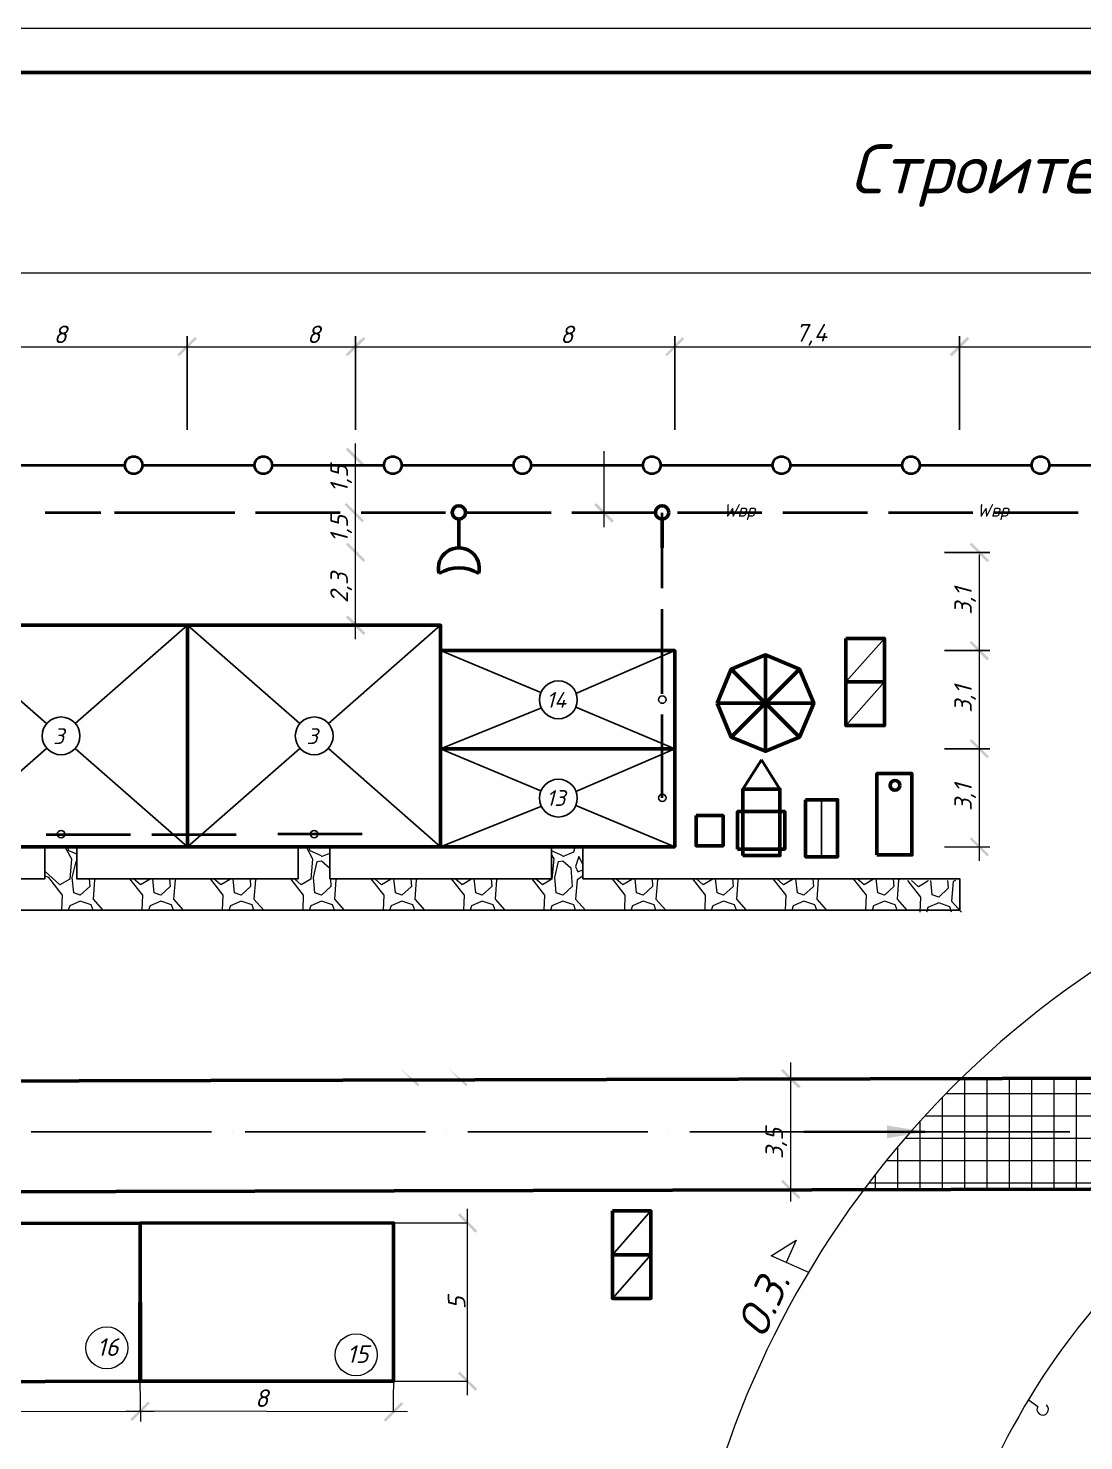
# Model space of a CAD drawing. Header units: millimetres. Extents: x 2279 to 5236, y 896 to 2828.
# Drawn here: x 3604.6 to 3724.7, y 2539.6 to 2700.3 of the extents above; entities that cross this region are included whole.
import ezdxf

# ---------------------------------------------------------------- set-up
doc = ezdxf.new("R2010")
doc.units = ezdxf.units.MM
for name, color, linetype in [('PDF _!!ОСНОВНАЯ', 7, 'Continuous'), ('PDF _!!СЕТИ - ВК', 7, 'Continuous'), ('PDF _!!ТОНКАЯ', 7, 'Continuous'), ('PDF _0', 7, 'Continuous'), ('PDF _Текст', 7, 'Continuous')]:
    doc.layers.add(name, color=color, linetype=linetype)
doc.layers.add('Тонкие', color=83, linetype='Continuous', lineweight=15)
doc.styles.add('PDF ISOCPEUR Italic', font='isocpeui.ttf')

msp = doc.modelspace()

# ---------------------------------------------------------------- hatches: boundary and pattern name
at = {"linetype": 'ByBlock', "lineweight": 15, "ltscale": 10}
h = msp.add_hatch(dxfattribs=at)
h.set_pattern_fill('NET', color=256, scale=0.8)
h.set_pattern_definition([(0, (17546.539, -1228.3447), (0, 2.54), []), (90, (17546.539, -1228.3447), (-2.54, 2e-16), [])])
h.paths.add_polyline_path([(3765.74, 2579.98), (3765.74, 2580.94), (3710.7, 2580.81, 0.038887), (3699.65, 2568.19), (3740.71, 2568.28, -0.087917)])
h.paths.add_polyline_path([(3820.36, 2581.08), (3802.26, 2581.03, -0.114803), (3834.83, 2565.99, -0.060057), (3844.09, 2561.39), (3853.14, 2570.45, 0.158254)])
h.paths.add_polyline_path([(3869.62, 2568.94), (3871.49, 2571.09), (3868.88, 2573.36), (3867.01, 2571.2)], flags=9)
h.paths.add_polyline_path([(3872.55, 2557.52), (3874.42, 2559.4), (3871.03, 2562.79), (3869.15, 2560.91)], flags=9)
h.paths.add_polyline_path([(3856.49, 2571.26), (3859.98, 2574.59), (3856.67, 2578.06), (3853.18, 2574.73)], flags=9)
h.paths.add_polyline_path([(3863.97, 2572.69), (3869.13, 2572.69), (3869.13, 2577.01), (3863.97, 2577.01)], flags=9)

# ---------------------------------------------------------------- linework, layer by layer
at = {"linetype": 'ByBlock', "lineweight": 40, "ltscale": 10}
for p, q in [((3685.91, 2613.75), (3688.02, 2617.06)), ((3688.02, 2617.06), (3690.13, 2613.75))]:
    msp.add_line(p, q, dxfattribs=at)
at = {"linetype": 'ByBlock', "lineweight": 15, "ltscale": 10}
for radius, start in [(108.06, 45), (79.15, 44.7387)]:
    msp.add_arc((3786.22, 2503.52), radius, start, 171.4857, dxfattribs=at)
at = {"layer": 'PDF _!!ОСНОВНАЯ', "lineweight": 50}
for points in [[(3446.91, 2111.29), (4262.91, 2111.29), (4262.91, 2695.25), (3446.91, 2695.25)], [(3593.93, 2607.19), (3622.75, 2607.19), (3622.75, 2632.38), (3593.93, 2632.38)], [(3622.75, 2607.19), (3651.54, 2607.19), (3651.54, 2632.38), (3622.75, 2632.38)], [(3697.63, 2630.89), (3702, 2630.89), (3702, 2625.94), (3697.63, 2625.94)], [(3651.54, 2618.33), (3651.54, 2629.51), (3678.16, 2629.51), (3678.16, 2618.33)], [(3683, 2623.53), (3684.59, 2627.4), (3688.49, 2629.02), (3692.35, 2627.4), (3693.97, 2623.53), (3692.35, 2619.64), (3688.49, 2618.05), (3684.59, 2619.64)], [(3697.63, 2625.94), (3702, 2625.94), (3702, 2620.97), (3697.63, 2620.97)], [(3651.54, 2607.19), (3651.54, 2618.33), (3678.16, 2618.33), (3678.16, 2607.19)], [(3701.16, 2606.26), (3705.13, 2606.26), (3705.13, 2615.51), (3701.16, 2615.51)], [(3685.91, 2606.19), (3685.91, 2613.75), (3690.13, 2613.75), (3690.13, 2606.19)], [(3693.05, 2612.53), (3696.68, 2612.53), (3696.68, 2606.06), (3693.05, 2606.06)], [(3680.59, 2610.73), (3680.59, 2607.31), (3683.67, 2607.31), (3683.67, 2610.73)], [(3685.31, 2606.93), (3685.31, 2611.19), (3690.68, 2611.19), (3690.68, 2606.93)], [(3671.08, 2565.77), (3675.45, 2565.77), (3675.45, 2560.79), (3671.08, 2560.79)], [(3617.34, 2546.4), (3617.37, 2564.39), (3584.97, 2564.31), (3584.97, 2546.31)], [(3617.37, 2564.39), (3617.39, 2546.4), (3646.18, 2546.4), (3646.18, 2564.41)], [(3671.08, 2560.79), (3675.45, 2560.79), (3675.45, 2555.81), (3671.08, 2555.81)]]:
    msp.add_lwpolyline(points, close=True, dxfattribs=at)
at = {"layer": 'PDF _!!ОСНОВНАЯ', "lineweight": 40}
for points in [[(3615.6, 2650.57), (3605.44, 2650.57), (3602.9, 2650.57)], [(3630.33, 2650.57), (3620.17, 2650.57), (3617.63, 2650.57)], [(3645.07, 2650.57), (3634.91, 2650.57), (3632.37, 2650.57)], [(3659.8, 2650.57), (3649.64, 2650.57), (3647.1, 2650.57)], [(3674.53, 2650.57), (3664.37, 2650.57), (3661.83, 2650.57)], [(3689.26, 2650.57), (3679.1, 2650.57), (3676.56, 2650.57)], [(3704, 2650.57), (3693.84, 2650.57), (3691.3, 2650.57)], [(3718.73, 2650.57), (3708.57, 2650.57), (3706.03, 2650.57)], [(3733.46, 2650.57), (3723.3, 2650.57), (3720.76, 2650.57)], [(3612.91, 2645.19), (3606.56, 2645.19)], [(3628.13, 2645.19), (3614.43, 2645.19)], [(3640.12, 2645.19), (3630.5, 2645.19)], [(3640.12, 2645.19), (3630.54, 2645.19)], [(3652.11, 2645.19), (3642.49, 2645.19)], [(3664.1, 2645.19), (3654.48, 2645.19)], [(3664.1, 2645.19), (3654.51, 2645.19)], [(3676.09, 2645.19), (3666.47, 2645.19)], [(3676.73, 2636.62), (3676.73, 2645.19)], [(3688.08, 2645.19), (3678.46, 2645.19)], [(3688.08, 2645.19), (3678.49, 2645.19)], [(3700.07, 2645.19), (3690.45, 2645.19)], [(3712.06, 2645.19), (3702.47, 2645.19)], [(3724.05, 2645.19), (3714.46, 2645.19)], [(3676.73, 2624.6), (3676.73, 2634.21)], [(3676.73, 2612.74), (3676.73, 2622.22)], [(3616.28, 2608.53), (3606.66, 2608.53)], [(3628.27, 2608.53), (3618.68, 2608.53)], [(3628.27, 2608.53), (3618.68, 2608.53)], [(3642.6, 2608.61), (3633.01, 2608.61)]]:
    msp.add_lwpolyline(points, dxfattribs=at)
at = {"layer": 'PDF _!!ОСНОВНАЯ', "lineweight": 50}
for points in [[(3653.6, 2641.19), (3653.6, 2644.41)], [(3676.72, 2641.19), (3676.72, 2644.41)], [(3688.49, 2629.02), (3688.49, 2618.05)], [(3684.59, 2627.4), (3692.35, 2619.64)], [(3692.35, 2627.4), (3684.59, 2619.64)], [(3693.97, 2623.53), (3683, 2623.53)], [(3820.37, 2581.08), (3535.41, 2580.39)], [(3820.37, 2568.48), (3535.41, 2567.79)]]:
    msp.add_lwpolyline(points, dxfattribs=at)
at = {"layer": 'PDF _!!ОСНОВНАЯ', "lineweight": 25}
for points in [[(3625.48, 2574.78), (3604.99, 2574.78)], [(3627.85, 2574.78), (3627.85, 2574.78)], [(3649.81, 2574.78), (3629.32, 2574.78)], [(3652.18, 2574.78), (3652.18, 2574.78)], [(3675.11, 2574.78), (3654.62, 2574.78)], [(3677.48, 2574.78), (3677.48, 2574.78)], [(3699.08, 2574.78), (3679.88, 2574.78)], [(3701.49, 2574.78), (3701.49, 2574.78)], [(3723.1, 2574.78), (3703.89, 2574.78)]]:
    msp.add_lwpolyline(points, dxfattribs=at)
at = {"layer": 'PDF _!!ОСНОВНАЯ', "lineweight": 35}
msp.add_lwpolyline([(3706.64, 2574.78), (3692.85, 2574.78)], dxfattribs=at)
at = {"layer": 'PDF _!!ОСНОВНАЯ', "lineweight": 40}
for centre in [(3616.63, 2650.59), (3616.63, 2650.59), (3631.37, 2650.59), (3631.37, 2650.59), (3646.1, 2650.59), (3646.1, 2650.59), (3660.83, 2650.59), (3660.83, 2650.59), (3675.56, 2650.59), (3675.56, 2650.59), (3690.3, 2650.59), (3705.03, 2650.59), (3719.76, 2650.59)]:
    msp.add_circle(centre, 0.999, dxfattribs=at)
at = {"layer": 'PDF _!!ОСНОВНАЯ', "lineweight": 50}
for centre, radius in [((3653.61, 2645.21), 0.762), ((3676.73, 2645.21), 0.762), ((3703.21, 2614.17), 0.559)]:
    msp.add_circle(centre, radius, dxfattribs=at)
for centre, radius, start, end in [((3653.61, 2638.87), 2.32, 344.6739, 195.2654), ((3653.63, 2634.74), 4.18, 57.332, 122.6073)]:
    msp.add_arc(centre, radius, start, end, dxfattribs=at)
at = {"layer": 'PDF _!!СЕТИ - ВК', "lineweight": 20}
for points in [[(3535.39, 2672.48), (3930.12, 2672.48)], [(3592.31, 2664.06), (3624.32, 2664.06)], [(3621.14, 2664.06), (3653.11, 2664.06)], [(3649.92, 2664.06), (3681.93, 2664.06)], [(3678.71, 2664.06), (3930.12, 2664.06)], [(3641.87, 2644.46), (3641.87, 2653.06)], [(3670.13, 2643.56), (3670.13, 2652.17)], [(3641.87, 2639.07), (3641.87, 2647.68)], [(3641.87, 2630.81), (3641.87, 2642.26)], [(3712.83, 2623.75), (3712.83, 2640.45)], [(3712.83, 2616.74), (3712.83, 2631.1)], [(3712.83, 2605.6), (3712.83, 2619.92)], [(3708.83, 2607.19), (3714.01, 2607.19)], [(3691.36, 2566.85), (3691.36, 2582.67)], [(3687.37, 2568.24), (3692.55, 2568.24)], [(3654.59, 2544.8), (3654.59, 2566.01)], [(3646.18, 2564.41), (3654.59, 2564.41)], [(3646.18, 2548.09), (3646.15, 2542.89)], [(3617.34, 2546.4), (3617.39, 2541.8)], [(3646.18, 2546.4), (3654.59, 2546.4)], [(3583.39, 2542.91), (3618.97, 2543)], [(3647.77, 2542.91), (3615.77, 2543)]]:
    msp.add_lwpolyline(points, dxfattribs=at)
for points in [[(3622.73, 2665.28), (3622.73, 2654.63)], [(3641.85, 2665.28), (3641.85, 2654.63)], [(3678.16, 2665.28), (3678.16, 2654.63)], [(3710.56, 2665.28), (3710.56, 2654.63)], [(3714.01, 2640.65), (3708.83, 2640.65)], [(3714.01, 2629.51), (3708.83, 2629.51)], [(3714.01, 2618.33), (3708.83, 2618.33)]]:
    msp.add_lwpolyline(points, close=True, dxfattribs=at)
at = {"layer": 'PDF _!!ТОНКАЯ', "lineweight": 25}
for points in [[(3593.93, 2632.38), (3606.73, 2621.21)], [(3635.52, 2621.21), (3622.75, 2632.38), (3609.98, 2621.21)], [(3651.54, 2632.38), (3651.54, 2632.38), (3638.77, 2621.21)], [(3641.87, 2632.38), (3641.87, 2632.38)], [(3702, 2630.89), (3697.63, 2625.94)], [(3651.54, 2629.51), (3651.54, 2629.51), (3662.92, 2624.73)], [(3666.91, 2624.63), (3678.16, 2629.51), (3678.16, 2629.51)], [(3702, 2625.94), (3697.63, 2620.97)], [(3662.95, 2622.94), (3651.54, 2618.33), (3662.92, 2613.55)], [(3666.91, 2613.49), (3678.16, 2618.33), (3666.91, 2623.07)], [(3589.96, 2615.99), (3593.93, 2607.19), (3606.73, 2618.36)], [(3609.98, 2618.36), (3622.75, 2607.19), (3635.52, 2618.36)], [(3638.77, 2618.36), (3651.54, 2607.19), (3651.54, 2607.19)], [(3559.04, 2615.99), (3555.05, 2607.19), (3651.33, 2607.19)], [(3694.85, 2612.53), (3694.85, 2606.06)], [(3651.54, 2607.19), (3651.54, 2607.19), (3662.95, 2611.76)], [(3666.91, 2611.89), (3678.16, 2607.19)], [(3590.88, 2603.56), (3606.53, 2603.56), (3606.53, 2607.19), (3610.15, 2607.19), (3610.15, 2603.56), (3635.35, 2603.56), (3635.35, 2607.19), (3638.94, 2607.19), (3638.94, 2603.56), (3664.13, 2603.56), (3664.13, 2607.19), (3667.72, 2607.19), (3667.72, 2603.56), (3710.57, 2603.56), (3710.57, 2603.56), (3710.57, 2603.56), (3710.57, 2603.56), (3710.57, 2603.56)], [(3710.57, 2603.56), (3710.57, 2603.56), (3710.57, 2603.56), (3710.57, 2603.56), (3710.57, 2603.56), (3710.57, 2603.56), (3710.57, 2603.56), (3710.57, 2603.56), (3710.57, 2603.56), (3710.57, 2599.97), (3601.87, 2599.97)], [(3675.45, 2565.77), (3671.08, 2560.79)], [(3675.45, 2560.79), (3671.08, 2555.81)]]:
    msp.add_lwpolyline(points, dxfattribs=at)
msp.add_lwpolyline([(3622.75, 2607.19), (3651.54, 2607.19), (3651.54, 2632.38), (3622.75, 2632.38)], close=True, dxfattribs=at)
at = {"layer": 'PDF _!!ТОНКАЯ', "lineweight": 20}
for points in [[(3693.4, 2558.77), (3689.12, 2560.67), (3691.97, 2562.44), (3690.83, 2559.91)], [(3718.37, 2544.31), (3719.46, 2543.54)]]:
    msp.add_lwpolyline(points, dxfattribs=at)
at = {"layer": 'PDF _!!ТОНКАЯ', "lineweight": 25}
for centre, radius in [((3664.93, 2623.9), 2.15), ((3676.75, 2623.93), 0.423), ((3608.37, 2619.8), 2.15), ((3637.16, 2619.8), 2.15), ((3664.93, 2612.72), 2.15), ((3676.75, 2612.76), 0.423), ((3608.37, 2608.63), 0.423), ((3637.16, 2608.63), 0.423)]:
    msp.add_circle(centre, radius, dxfattribs=at)
at = {"layer": 'PDF _!!ТОНКАЯ', "lineweight": 20}
for centre in [(3613.58, 2550.19), (3641.93, 2549.4)]:
    msp.add_circle(centre, 2.39, dxfattribs=at)
msp.add_arc((3720.01, 2543.2), 0.66, 144.695, 49.5039, dxfattribs=at)
at = {"layer": 'PDF _0', "lineweight": 20}
for points in [[(3678.29, 2622.12), (3678.16, 2622.16)], [(3608.8, 2607.19), (3609.54, 2605.8), (3609.37, 2603.5), (3608.25, 2602.85), (3606.53, 2604.41)], [(3606.53, 2607.05), (3606.63, 2607.19)], [(3610.15, 2606.34), (3609.27, 2606.71), (3609.1, 2607.19)], [(3636.23, 2607.19), (3636.97, 2605.8), (3636.77, 2603.5), (3635.69, 2602.85), (3634.91, 2603.56)], [(3637.99, 2606.17), (3636.7, 2606.71), (3636.53, 2607.19)], [(3637.99, 2606.07), (3638.94, 2606.48)], [(3664.13, 2606.27), (3664.41, 2605.8), (3664.2, 2603.5), (3663.12, 2602.85), (3662.34, 2603.56)], [(3665.42, 2606.17), (3664.13, 2606.71)], [(3665.42, 2606.07), (3666.68, 2606.61), (3666.84, 2607.19)], [(3667.72, 2605.22), (3667.25, 2606.07), (3666.88, 2604.95), (3667.15, 2604.34), (3667.72, 2604.58)], [(3611.57, 2603.56), (3611.64, 2602.68), (3610.56, 2601.67), (3609.81, 2601.94), (3609.64, 2603.7), (3610.08, 2605.53), (3610.15, 2605.53)], [(3639.01, 2603.56), (3639.07, 2602.68), (3637.99, 2601.67), (3637.24, 2601.94), (3637.07, 2603.7), (3637.51, 2605.53), (3637.99, 2605.6), (3638.9, 2604.78), (3638.94, 2604.17)], [(3608.46, 2599.97), (3608.52, 2601.67), (3606.97, 2603.7), (3606.53, 2603.83)], [(3612.45, 2603.56), (3612.18, 2603.43), (3612.01, 2601.23), (3613.13, 2599.97)], [(3617.6, 2599.97), (3617.67, 2601.67), (3616.21, 2603.56)], [(3618.52, 2603.56), (3618.52, 2603.5), (3617.4, 2602.85), (3616.62, 2603.56)], [(3620.72, 2603.56), (3620.78, 2602.68), (3619.7, 2601.67), (3618.96, 2601.94), (3618.79, 2603.56)], [(3621.6, 2603.56), (3621.33, 2603.43), (3621.16, 2601.23), (3622.27, 2599.97)], [(3626.74, 2599.97), (3626.81, 2601.67), (3625.36, 2603.56)], [(3627.66, 2603.56), (3627.63, 2603.5), (3626.54, 2602.85), (3625.76, 2603.56)], [(3629.86, 2603.56), (3629.93, 2602.68), (3628.84, 2601.67), (3628.1, 2601.94), (3627.93, 2603.56)], [(3630.74, 2603.56), (3630.47, 2603.43), (3630.3, 2601.23), (3631.42, 2599.97)], [(3635.89, 2599.97), (3635.96, 2601.67), (3634.5, 2603.56)], [(3639.89, 2603.56), (3639.61, 2603.43), (3639.45, 2601.23), (3640.56, 2599.97)], [(3645.03, 2599.97), (3645.1, 2601.67), (3643.64, 2603.56)], [(3645.95, 2603.56), (3645.91, 2603.5), (3644.83, 2602.85), (3644.05, 2603.56)], [(3648.15, 2603.56), (3648.22, 2602.68), (3647.13, 2601.67), (3646.39, 2601.94), (3646.22, 2603.56)], [(3649.03, 2603.56), (3648.76, 2603.43), (3648.59, 2601.23), (3649.71, 2599.97)], [(3654.18, 2599.97), (3654.25, 2601.67), (3652.79, 2603.56)], [(3655.09, 2603.56), (3655.06, 2603.5), (3653.97, 2602.85), (3653.2, 2603.56)], [(3657.29, 2603.56), (3657.36, 2602.68), (3656.28, 2601.67), (3655.53, 2601.94), (3655.36, 2603.56)], [(3658.17, 2603.56), (3657.9, 2603.43), (3657.73, 2601.23), (3658.85, 2599.97)], [(3663.32, 2599.97), (3663.39, 2601.67), (3661.93, 2603.56)], [(3667.72, 2603.83), (3667.05, 2603.43), (3666.88, 2601.23), (3668, 2599.97)], [(3672.47, 2599.97), (3672.53, 2601.67), (3671.08, 2603.56)], [(3673.38, 2603.56), (3673.35, 2603.5), (3672.26, 2602.85), (3671.48, 2603.56)], [(3675.58, 2603.56), (3675.65, 2602.68), (3674.57, 2601.67), (3673.82, 2601.94), (3673.65, 2603.56)], [(3676.46, 2603.56), (3676.19, 2603.43), (3676.02, 2601.23), (3677.14, 2599.97)], [(3681.61, 2599.97), (3681.68, 2601.67), (3680.22, 2603.56)], [(3682.53, 2603.56), (3682.49, 2603.5), (3681.41, 2602.85), (3680.63, 2603.56)], [(3684.73, 2603.56), (3684.79, 2602.68), (3683.71, 2601.67), (3682.97, 2601.94), (3682.8, 2603.56)], [(3685.61, 2603.56), (3685.34, 2603.43), (3685.17, 2601.23), (3686.28, 2599.97)], [(3690.75, 2599.97), (3690.82, 2601.67), (3689.37, 2603.56)], [(3691.67, 2603.56), (3691.64, 2603.5), (3690.55, 2602.85), (3689.77, 2603.56)], [(3693.87, 2603.56), (3693.94, 2602.68), (3692.85, 2601.67), (3692.11, 2601.94), (3691.94, 2603.56)], [(3694.75, 2603.56), (3694.48, 2603.43), (3694.31, 2601.23), (3695.43, 2599.97)], [(3699.9, 2599.97), (3699.97, 2601.67), (3698.51, 2603.56)], [(3700.81, 2603.56), (3700.78, 2603.5), (3699.7, 2602.85), (3698.92, 2603.56)], [(3703.02, 2603.56), (3703.08, 2602.68), (3702, 2601.67), (3701.25, 2601.94), (3701.08, 2603.56)], [(3703.9, 2603.56), (3703.62, 2603.43), (3703.46, 2601.23), (3704.57, 2599.97)], [(3706.08, 2599.76), (3706.15, 2601.45), (3704.69, 2603.35)], [(3707, 2603.35), (3706.96, 2603.28), (3705.88, 2602.64), (3705.1, 2603.35)], [(3709.2, 2603.35), (3709.27, 2602.47), (3708.18, 2601.45), (3707.44, 2601.73), (3707.27, 2603.35)], [(3710.08, 2603.35), (3709.81, 2603.22), (3709.64, 2601.01), (3710.76, 2599.76)], [(3612.01, 2599.97), (3611.81, 2600.58), (3610.56, 2601.02), (3609.37, 2600.48), (3609.17, 2599.97)], [(3621.16, 2599.97), (3620.95, 2600.58), (3619.7, 2601.02), (3618.52, 2600.48), (3618.31, 2599.97)], [(3630.3, 2599.97), (3630.1, 2600.58), (3628.84, 2601.02), (3627.63, 2600.48), (3627.46, 2599.97)], [(3639.45, 2599.97), (3639.24, 2600.58), (3637.99, 2601.02), (3636.77, 2600.48), (3636.6, 2599.97)], [(3648.59, 2599.97), (3648.39, 2600.58), (3647.13, 2601.02), (3645.91, 2600.48), (3645.74, 2599.97)], [(3657.73, 2599.97), (3657.53, 2600.58), (3656.28, 2601.02), (3655.06, 2600.48), (3654.89, 2599.97)], [(3666.88, 2599.97), (3666.68, 2600.58), (3665.42, 2601.02), (3664.2, 2600.48), (3664.03, 2599.97)], [(3676.02, 2599.97), (3675.82, 2600.58), (3674.57, 2601.02), (3673.35, 2600.48), (3673.18, 2599.97)], [(3685.17, 2599.97), (3684.96, 2600.58), (3683.71, 2601.02), (3682.49, 2600.48), (3682.32, 2599.97)], [(3694.31, 2599.97), (3694.11, 2600.58), (3692.85, 2601.02), (3691.64, 2600.48), (3691.47, 2599.97)], [(3703.46, 2599.97), (3703.25, 2600.58), (3702, 2601.02), (3700.78, 2600.48), (3700.61, 2599.97)], [(3709.64, 2599.76), (3709.44, 2600.37), (3708.18, 2600.81), (3706.96, 2600.27), (3706.79, 2599.76)]]:
    msp.add_lwpolyline(points, dxfattribs=at)
msp.add_lwpolyline([(3664.68, 2601.94), (3664.51, 2603.7), (3664.95, 2605.53), (3665.42, 2605.6), (3666.34, 2604.78), (3666.51, 2602.68), (3665.42, 2601.67)], close=True, dxfattribs=at)
at = {"layer": 'PDF _0', "transparency": 33554559}
for points in [[(3621.61, 2663.18), (3621.81, 2662.98), (3623.61, 2665.18)], [(3623.61, 2665.18), (3621.81, 2662.98), (3621.61, 2663.18)], [(3621.81, 2662.98), (3623.61, 2665.18), (3623.81, 2664.97)], [(3623.81, 2664.97), (3623.61, 2665.18), (3621.81, 2662.98)], [(3640.73, 2663.18), (3640.97, 2662.98), (3642.76, 2665.18)], [(3642.76, 2665.18), (3640.97, 2662.98), (3640.73, 2663.18)], [(3640.97, 2662.98), (3642.76, 2665.18), (3642.97, 2664.97)], [(3642.97, 2664.97), (3642.76, 2665.18), (3640.97, 2662.98)], [(3677.08, 2663.18), (3677.28, 2662.98), (3679.07, 2665.18)], [(3679.07, 2665.18), (3677.28, 2662.98), (3677.08, 2663.18)], [(3677.24, 2662.94), (3679.04, 2665.14), (3679.24, 2664.94)], [(3679.24, 2664.94), (3679.04, 2665.14), (3677.24, 2662.94)], [(3709.44, 2663.18), (3709.68, 2662.98), (3711.44, 2665.18)], [(3711.44, 2665.18), (3709.68, 2662.98), (3709.44, 2663.18)], [(3709.68, 2662.98), (3711.44, 2665.18), (3711.68, 2664.97)], [(3711.68, 2664.97), (3711.44, 2665.18), (3709.68, 2662.98)], [(3642.99, 2650.59), (3640.75, 2652.38), (3640.99, 2652.59)], [(3642.75, 2650.35), (3642.99, 2650.59), (3640.75, 2652.38)], [(3642.84, 2644.29), (3640.6, 2646.09), (3640.84, 2646.29)], [(3640.84, 2646.29), (3640.6, 2646.09), (3642.84, 2644.29)], [(3642.6, 2644.09), (3642.84, 2644.29), (3640.6, 2646.09)], [(3640.6, 2646.09), (3642.84, 2644.29), (3642.6, 2644.09)], [(3671.25, 2644.27), (3669.01, 2646.07), (3669.25, 2646.27)], [(3669.25, 2646.27), (3669.01, 2646.07), (3671.25, 2644.27)], [(3671.01, 2644.07), (3671.25, 2644.27), (3669.01, 2646.07)], [(3669.01, 2646.07), (3671.25, 2644.27), (3671.01, 2644.07)], [(3642.99, 2639.79), (3640.75, 2641.58), (3640.99, 2641.78)], [(3640.99, 2641.78), (3640.75, 2641.58), (3642.99, 2639.79)], [(3642.75, 2639.58), (3642.99, 2639.79), (3640.75, 2641.58)], [(3640.75, 2641.58), (3642.99, 2639.79), (3642.75, 2639.58)], [(3711.92, 2641.77), (3711.71, 2641.56), (3713.91, 2639.77)], [(3713.71, 2639.56), (3713.91, 2639.77), (3711.71, 2641.56)], [(3711.71, 2641.56), (3713.91, 2639.77), (3713.71, 2639.56)], [(3640.99, 2633.49), (3640.75, 2633.28), (3642.99, 2631.49)], [(3640.75, 2633.28), (3642.99, 2631.49), (3642.75, 2631.28)], [(3713.91, 2628.59), (3711.71, 2630.39), (3711.92, 2630.59)], [(3711.92, 2630.59), (3711.71, 2630.39), (3713.91, 2628.59)], [(3713.71, 2628.39), (3713.91, 2628.59), (3711.71, 2630.39)], [(3711.71, 2630.39), (3713.91, 2628.59), (3713.71, 2628.39)], [(3713.91, 2617.45), (3711.71, 2619.24), (3711.92, 2619.45)], [(3711.92, 2619.45), (3711.71, 2619.24), (3713.91, 2617.45)], [(3713.71, 2617.25), (3713.91, 2617.45), (3711.71, 2619.24)], [(3711.71, 2619.24), (3713.91, 2617.45), (3713.71, 2617.25)], [(3711.92, 2608.27), (3711.71, 2608.07), (3713.91, 2606.27)], [(3711.71, 2608.07), (3713.91, 2606.27), (3713.71, 2606.07)], [(3648.93, 2579.96), (3649.13, 2580.16), (3646.93, 2581.96)], [(3654.41, 2579.96), (3654.62, 2580.16), (3652.42, 2581.96)], [(3690.45, 2581.92), (3690.25, 2581.72), (3692.48, 2579.92)], [(3690.25, 2581.72), (3692.48, 2579.92), (3692.24, 2579.72)], [(3706.64, 2574.78), (3702.3, 2575.49), (3702.3, 2574.03)], [(3690.45, 2569.32), (3690.25, 2569.12), (3692.48, 2567.32)], [(3690.25, 2569.12), (3692.48, 2567.32), (3692.24, 2567.12)], [(3655.72, 2563.5), (3653.49, 2565.3), (3653.71, 2565.51)], [(3655.5, 2563.28), (3655.72, 2563.5), (3653.49, 2565.3)], [(3653.71, 2547.5), (3653.49, 2547.29), (3655.69, 2545.52)], [(3653.49, 2547.29), (3655.69, 2545.52), (3655.48, 2545.3)], [(3618.27, 2544.1), (3616.47, 2541.88), (3616.25, 2542.09)], [(3616.27, 2542.11), (3616.48, 2541.9), (3618.25, 2544.1)], [(3618.48, 2543.89), (3618.27, 2544.1), (3616.47, 2541.88)], [(3616.48, 2541.9), (3618.25, 2544.1), (3618.47, 2543.89)], [(3645.06, 2542.02), (3645.28, 2541.8), (3647.07, 2544.03)], [(3645.28, 2541.8), (3647.07, 2544.03), (3647.29, 2543.82)]]:
    msp.add_solid(points, dxfattribs=at)
at = {"layer": 'Тонкие', "color": 7}
msp.add_line((3426.91, 2700.29), (4267.91, 2700.29), dxfattribs=at)

# ---------------------------------------------------------------- texts
at = {"layer": 'PDF _Текст', "attachment_point": 7, "style": 'PDF ISOCPEUR Italic'}
for s, insert, char_height in [('Строительный генеральный план', (3698.08, 2679.97), 5.5998), ('8', (3607.52, 2664.47), 2), ('8', (3636.34, 2664.47), 2), ('8', (3665.13, 2664.47), 2), ('7,4', (3691.89, 2664.18), 2), ('Wвр', (3683.69, 2644.34), 1.44), ('Wвр', (3712.51, 2644.34), 1.44), ('14', (3663.56, 2623), 1.8), ('3', (3607.47, 2618.87), 1.8), ('3', (3636.3, 2618.87), 1.8), ('13', (3663.56, 2611.83), 1.8), ('16', (3612.45, 2549.28), 2), ('15', (3640.88, 2548.49), 2)]:
    msp.add_mtext(s, dxfattribs=dict(at, insert=insert, char_height=char_height))
at = {"layer": 'PDF _Текст', "style": 'PDF ISOCPEUR Italic'}
for s, insert, char_height, attachment_point, rotation in [('1,5  1,5', (3641.46, 2641.78), 2, 7, 90), ('2,3', (3641.46, 2634.91), 2, 7, 90), ('3,1', (3712.42, 2633.57), 2, 7, 90), ('3,1', (3712.42, 2622.43), 2, 7, 90), ('3,1', (3712.42, 2611.25), 2, 7, 90), ('3,5', (3690.95, 2571.66), 2, 7, 90), ('О.З.', (3688.3, 2551.11), 3.6, 7, 65.3984), ('5', (3654.35, 2556.05), 2, 9, 91.0437), ('8', (3630.44, 2543.46), 2, 7, 1.0437)]:
    msp.add_mtext(s, dxfattribs=dict(at, insert=insert, char_height=char_height, attachment_point=attachment_point, rotation=rotation))

doc.saveas('drawing.dxf')
